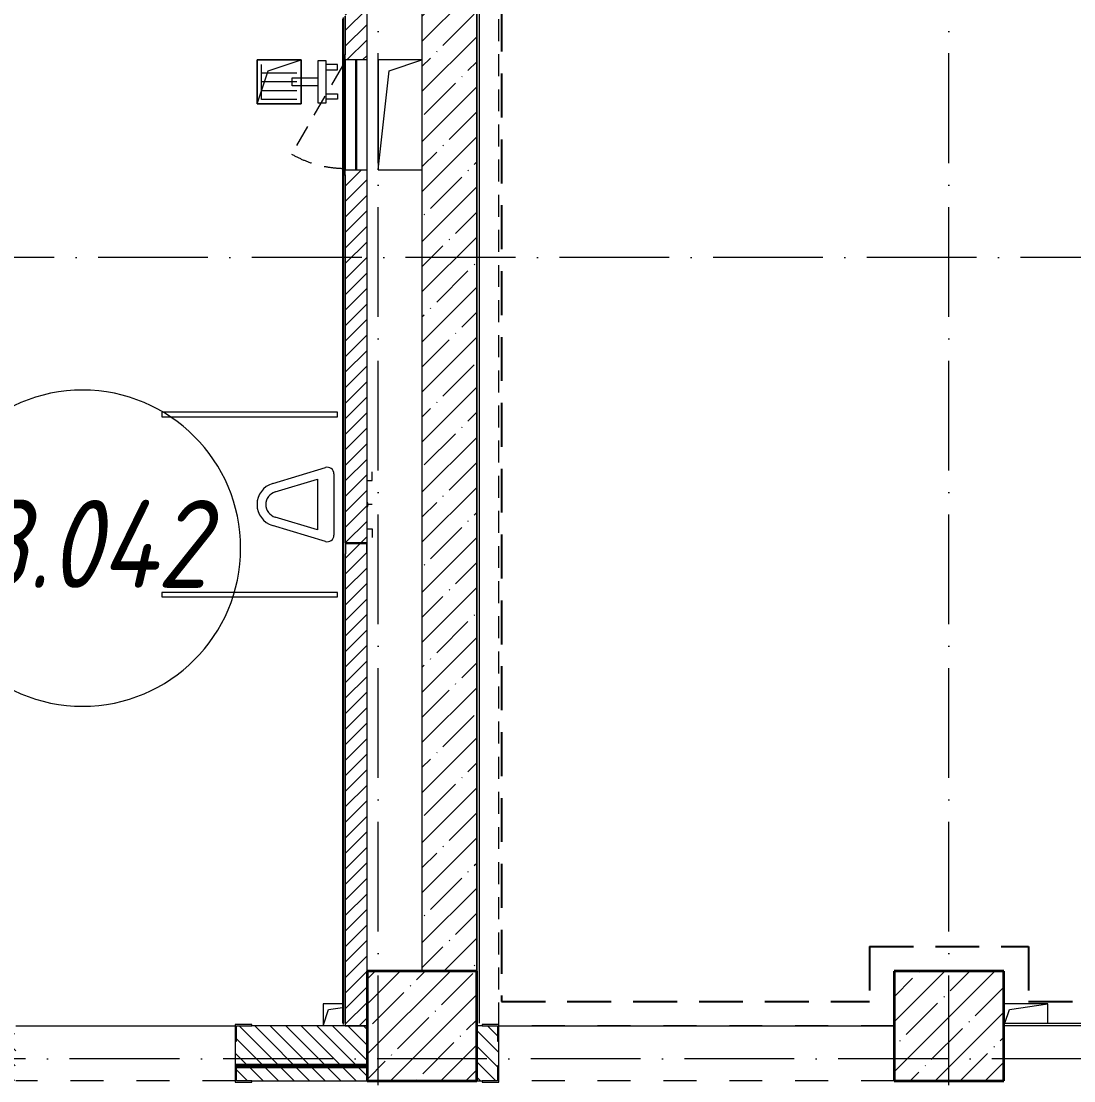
# Model space of a CAD drawing. Header units: millimetres. Extents: x -213536 to 1564669, y -45299 to 942238.
# Drawn here: x 582239 to 587032, y 425135 to 429962 of the extents above; entities that cross this region are included whole.
import ezdxf

# ---------------------------------------------------------------- set-up
doc = ezdxf.new("R2010")
doc.units = ezdxf.units.MM
for name, pattern in [('200_ШТРИХ_ш1п0_6_', [160, 100, -60]), ('50_200_ШТРИХ_1Т_ш5_п1_п1_', [700, 500, -100, 0, -100]), ('Штрих короткий', [300, 150, -150]), ('Штриховая _2 мм - 1 мм_', [300, 200, -100])]:
    doc.linetypes.add(name, pattern=pattern)
for name, color, linetype, lineweight in [('0-1', 7, 'Continuous', 5), ('0-2', 7, 'Continuous', 9), ('2.1) ПГП окна 2.8 м', 5, 'Continuous', 30), ('3) ЖБ 4м', 3, 'Continuous', 30), ('6) Мини окна 0.4 -', 10, 'Continuous', 30), ('Линии', 7, 'Continuous', 9), ('Линии-1', 7, '200_ШТРИХ_ш1п0_6_', 9), ('Марки помещений', 7, 'Continuous', 9), ('Несущие колонны', 7, 'Continuous', 9), ('Несущие колонны-1', 7, 'Continuous', 35), ('Обобщенные модели', 7, 'Continuous', 9), ('Общие ребра', 7, 'Continuous', 9), ('Окна', 7, 'Continuous', 9), ('Оси-2', 7, '50_200_ШТРИХ_1Т_ш5_п1_п1_', 9), ('Открывание в плане-2', 7, '200_ШТРИХ_ш1п0_6_', 9), ('Перемычка-1', 7, 'Штрих короткий', 9), ('Стены', 7, 'Continuous', 9), ('Стены-1', 7, 'Continuous', 13), ('Штриховка разреза-1', 7, 'Continuous', 9)]:
    doc.layers.add(name, color=color, linetype=linetype, lineweight=lineweight)
for name, color, linetype, lineweight, true_color in [('Сантехнические приборы-1', 7, 'Continuous', 9, 0xaaaaaa), ('СТ-1_1', 7, 'Штриховая _2 мм - 1 мм_', 90, 0x888888), ('Стены-2', 7, 'Continuous', 9, 0xaaaaaa)]:
    doc.layers.add(name, color=color, linetype=linetype, lineweight=lineweight, true_color=true_color)
doc.layers.get('0-2').off()
doc.styles.add('ISOCPEUR_I_2', font='isocpeui.ttf', dxfattribs={"width": 0.85, "height": 2.3})
pattern_1 = [(45, (0, 0), (-114.0493, 114.0493), []), (45, (114.05, 0), (-114.0493, 114.0493), [201.612, -40.322, 3.353, -36.97])]
pattern_2 = [(135, (0, 0), (-35.35534, -35.35534), [])]

# ---------------------------------------------------------------- blocks, each defined once
blk = doc.blocks.new('Ось 3 этаж')
at = {"layer": 'Оси-2'}
for p, q in [((447492.1, 423014.8), (447492.1, 477896.8)), ((450092.1, 423014.8), (450092.1, 477896.8)), ((535630.4, 428885.4), (428373.3, 428885.4)), ((536900.4, 425235.4), (428373.3, 425235.4))]:
    blk.add_line(p, q, dxfattribs=at)
blk = doc.blocks.new('BSC_Колонна _Прямоугольная - 500х500-V150-АИ2_03_План отделки стен 3-го этажа _Часть 2_')
at = {"layer": 'Несущие колонны'}
h = blk.add_hatch(dxfattribs=at)
h.set_pattern_fill('FP_140', color=256, style=0, pattern_type=2)
h.set_pattern_definition([(45, (-17000, -150), (-114.0493, 114.0493), []), (45, (-16885.95, -150), (-114.0493, 114.0493), [201.612, -40.322, 3.353, -36.97])])
h.paths.add_polyline_path([(-250, -250), (250, -250), (250, 250), (-250, 250)], flags=0)
at = {"layer": 'Несущие колонны-1'}
for p, q in [((250, 250), (-250, 250)), ((-250, 250), (-250, -250)), ((250, -250), (250, 250)), ((-250, -250), (250, -250))]:
    blk.add_line(p, q, dxfattribs=at)
blk = doc.blocks.new('Проем_Дверь_Прямоугольный - 1000х2700h_витражные проемы-30580810-АИ2_03_План отделки стен 3-го этажа _Часть 2_')
at = {"layer": 'Перемычка-1'}
for p, q in [((500, 115), (-500, 115)), ((500, -115), (-500, -115))]:
    blk.add_line(p, q, dxfattribs=at)
blk = doc.blocks.new('SND_2D_Писуар с инсталляцией - По умолчанию-V188-АИ2_03_План отделки стен 3-го этажа _Часть 2_')
at = {"layer": 'Сантехнические приборы-1'}
for p, q in [((-109.4, 125), (-149.4, 125)), ((-109.4, 101), (-109.4, 125)), ((0.6, 125), (0.6, 101)), ((110.6, 125), (150.6, 125)), ((110.6, 101), (110.6, 125)), ((-95.8, -328.7), (-168.3, -88.8)), ((-139.4, -50), (139.6, -50)), ((168.3, -88.7), (95.7, -328.9)), ((-115.6, -125), (115.6, -125)), ((-57.5, -317.2), (-115.6, -125)), ((115.6, -125), (57.4, -317.4))]:
    blk.add_line(p, q, dxfattribs=at)
for centre, radius, start, end in [((0.6, 87.5), 18.9, 90, 128.8672), ((0.6, 87.5), 18.9, 51.1328, 90), ((-139.6, -80), 30, 89.5744, 197.0001), ((139.6, -80), 30, 343.1882, 90), ((0, -300), 100, 196.6804, 343.1882), ((0, -300), 60, 196.6422, 343.1882)]:
    blk.add_arc(centre, radius, start, end, dxfattribs=at)
blk = doc.blocks.new('Проем_Дверь_Прямоугольный - 1800х2700h_оконные проемы-25805030-АИ2_03_План отделки стен 3-го этажа _Часть 2_')
at = {"layer": 'Перемычка-1'}
for p, q in [((900, 125), (-900, 125)), ((900, -125), (-900, -125))]:
    blk.add_line(p, q, dxfattribs=at)
blk = doc.blocks.new('Фахверк_СКБ_Уголок - 250_2700-27497298-АИ2_03_План отделки стен 3-го этажа _Часть 2_')
at = {"layer": 'Обобщенные модели'}
for p, q in [((200, 181), (125, 181)), ((125, 181), (125, 106)), ((131, 106), (131, 175)), ((131, 175), (200, 175)), ((200, 175), (200, 181)), ((125, 106), (131, 106)), ((131, -6), (125, -6)), ((125, -6), (125, -81)), ((131, -75), (131, -6)), ((125, -81), (200, -81)), ((200, -75), (131, -75)), ((200, -81), (200, -75))]:
    blk.add_line(p, q, dxfattribs=at)
blk = doc.blocks.new('Фахверк_СКБ_Уголок - 250_2700_1-27501432-АИ2_03_План отделки стен 3-го этажа _Часть 2_')
at = {"layer": 'Обобщенные модели'}
for p, q in [((200, 181), (125, 181)), ((125, 181), (125, 106)), ((131, 106), (131, 175)), ((131, 175), (200, 175)), ((200, 175), (200, 181)), ((125, 106), (131, 106)), ((131, -6), (125, -6)), ((125, -6), (125, -81)), ((131, -75), (131, -6)), ((125, -81), (200, -81)), ((200, -75), (131, -75)), ((200, -81), (200, -75))]:
    blk.add_line(p, q, dxfattribs=at)
blk = doc.blocks.new('154_Фахверк_СКБ_Швеллер - Тип_100_3960-28331862-АИ2_03_План отделки стен 3-го этажа _Часть 2_')
at = {"layer": 'Обобщенные модели'}
for p, q in [((175, 50), (125, 50)), ((125, 50), (125, -50)), ((175, 47), (175, 50)), ((128, 47), (175, 47)), ((128, -47), (128, 47)), ((175, -47), (128, -47)), ((175, -50), (175, -47)), ((125, -50), (175, -50))]:
    blk.add_line(p, q, dxfattribs=at)
blk = doc.blocks.new('AR_Отверстие Ниша - Лючок-32406110-АИ2_03_План отделки стен 3-го этажа _Часть 2_')
at = {"layer": 'Окна'}
for p, q in [((250, 50), (-250, 50)), ((-250, 50), (-250, -50)), ((250, -50), (250, 50)), ((-250, -50), (250, -50))]:
    blk.add_line(p, q, dxfattribs=at)
blk = doc.blocks.new('Л_Общий_Лючок - Лючок-29741375-АИ2_03_План отделки стен 3-го этажа _Часть 2_')
at = {"layer": 'Окна'}
for p, q in [((524, 6), (-24, 6)), ((-24, 6), (-24, 0)), ((-24, 0), (0, 0)), ((500, 0), (524, 0)), ((524, 6), (524, 0))]:
    blk.add_line(p, q, dxfattribs=at)
at = {"layer": 'Открывание в плане-2'}
blk.add_line((473.4, 11.9), (71.4, 244), dxfattribs=at)
blk.add_arc((494, 0), 488, 150, 178.594, dxfattribs=at)
blk = doc.blocks.new('AR_Отверстие прямоугольное _в плите_ - AR_Отверстие прямоугольное _в плите_-V209-АИ2_03_План отделки стен 3-го этажа _Часть 2_')
at = {"layer": 'Обобщенные модели'}
for p, q in [((100, 250), (-100, 250)), ((-100, 250), (-100, -250)), ((-50, 200), (100, 250)), ((-100, -250), (-50, 200)), ((-100, -250), (100, -250))]:
    blk.add_line(p, q, dxfattribs=at)
blk = doc.blocks.new('AR_Отверстие прямоугольное _в плите_ - AR_Отверстие прямоугольное _в плите_-30459207-АИ2_03_План отделки стен 3-го этажа _Часть 2_')
at = {"layer": 'Обобщенные модели'}
for p, q in [((100, 100), (-100, 100)), ((-100, 100), (-100, -100)), ((-50, 50), (100, 100)), ((100, -100), (100, 100)), ((-100, -100), (-50, 50)), ((-100, -100), (100, -100))]:
    blk.add_line(p, q, dxfattribs=at)
blk = doc.blocks.new('AR_Отверстие прямоугольное _в плите_ - AR_Отверстие прямоугольное _в плите_-V217-АИ2_03_План отделки стен 3-го этажа _Часть 2_')
at = {"layer": 'Обобщенные модели'}
for p, q in [((-11.9, 50), (-100, 50)), ((-100, 50), (-100, -50)), ((-100, -50), (-75, 25)), ((-75, 25), (-11.9, 34))]:
    blk.add_line(p, q, dxfattribs=at)
blk = doc.blocks.new('AR_Отверстие прямоугольное _в плите_ - AR_Отверстие прямоугольное _в плите_-30510712-АИ2_03_План отделки стен 3-го этажа _Часть 2_')
at = {"layer": 'Обобщенные модели'}
for p, q in [((100, 50), (-100, 50)), ((-75, 25), (100, 50)), ((100, -38), (100, 50)), ((-96, -38), (-75, 25))]:
    blk.add_line(p, q, dxfattribs=at)
blk = doc.blocks.new('АИ_2D_Кран настенный для ванны с душем - 2D_Кран настенный для ванны с душем-24839423-АИ2_03_План отделки стен 3-го этажа _Часть 2_')
at = {"layer": 'Сантехнические приборы-1'}
for p, q in [((-54.5, 0), (-79.1, 0)), ((-79.1, 0), (-79.1, -52.5)), ((-54.5, -52.5), (-54.5, 0)), ((54.5, -52.5), (54.5, 0)), ((54.5, 0), (79.1, 0)), ((79.1, 0), (79.1, -52.5)), ((-97.5, -87.5), (-97.5, -52.5)), ((-97.5, -52.5), (97.5, -52.5)), ((97.5, -87.5), (-97.5, -87.5)), ((-18.1, -205.8), (-18.1, -87.5)), ((18.1, -87.5), (18.1, -205.8)), ((97.5, -52.5), (97.5, -87.5)), ((18.1, -205.8), (-18.1, -205.8))]:
    blk.add_line(p, q, dxfattribs=at)
blk = doc.blocks.new('0125-Р-ОО-Ш2-АР-о_23_10_2024_rvt-1-АИ2_03_План отделки стен 3-го этажа _Часть 2_')
at = {"layer": 'Несущие колонны'}
h = blk.add_hatch(dxfattribs=at)
h.set_pattern_fill('FP_2', color=256, style=0, pattern_type=2)
h.set_pattern_definition(pattern_1)
h.paths.add_polyline_path([(19150, -100), (19650, -100), (19650, 400), (19150, 400)], flags=0)
at = {"layer": 'Штриховка разреза-1'}
h = blk.add_hatch(dxfattribs=at)
h.set_pattern_fill('FP_92', color=256, style=0, pattern_type=2)
h.set_pattern_definition([(45, (0, 0), (-35.35534, 35.35534), [])])
h.paths.add_polyline_path([(16650, 150), (16750, 150), (16750, 2300), (16747, 2300), (16747, 2347), (16653, 2347), (16653, 2300), (16650, 2300), (16650, 400)], flags=0)
h.paths.add_polyline_path([(16653, 2350), (16750, 2350), (16750, 4050), (16650, 4050), (16650, 2350)], flags=0)
h.paths.add_polyline_path([(16750, 4550), (16750, 6800), (16650, 6800), (16651, 4550), (16674, 4550)], flags=0)
h.paths.add_polyline_path([(16728.9, 7100), (16750, 7100), (16750, 7700), (16650, 7700), (16650, 7100)], flags=0)
h = blk.add_hatch(dxfattribs=at)
h.set_pattern_fill('FP_2', color=256, style=0, pattern_type=2)
h.set_pattern_definition(pattern_1)
h.paths.add_polyline_path([(17250, 400), (17250, 7400), (17000, 7400), (17000, 400)], flags=0)
h = blk.add_hatch(dxfattribs=at)
h.set_pattern_fill('FP_1', color=256, style=0, pattern_type=2)
h.set_pattern_definition(pattern_2)
h.paths.add_polyline_path([(16156, -100), (16750, -100), (16750, 150), (16156, 150), (16156, 81), (16150, 81), (16150, -31), (16156, -31)], flags=0)
h.paths.add_polyline_path([(15144, -100), (15144, -31), (15150, -31), (15150, 81), (15144, 81), (15144, 150), (13250, 150), (13250, -100), (15075, -100)], flags=0)
h = blk.add_hatch(dxfattribs=at)
h.set_pattern_fill('FP_1', color=256, style=0, pattern_type=2)
h.set_pattern_definition(pattern_2)
h.paths.add_polyline_path([(17344, -100), (17344, -31), (17350, -31), (17350, 81), (17344, 81), (17344, 150), (17250, 150), (17250, -100), (17275, -100)], flags=0)
at = {"layer": 'Линии'}
for p, q in [((16250, 4550), (16450, 4550)), ((16250, 4350), (16250, 4550)), ((16450, 4550), (16450, 4350)), ((16270, 4370), (16270, 4530)), ((16430, 4490), (16270, 4490)), ((16430, 4450), (16270, 4450)), ((16430, 4410), (16270, 4410)), ((16450, 4350), (16250, 4350)), ((16430, 4370), (16270, 4370))]:
    blk.add_line(p, q, dxfattribs=at)
at = {"layer": 'Линии-1'}
blk.add_line((17350, 156), (17350, 7288), dxfattribs=at)
at = {"layer": 'Несущие колонны-1'}
for p, q in [((19650, 400), (19150, 400)), ((19150, 400), (19150, -100)), ((19650, -100), (19650, 400)), ((19150, -100), (19650, -100))]:
    blk.add_line(p, q, dxfattribs=at)
at = {"layer": 'Общие ребра'}
for p, q in [((16225, -100), (16750, -100)), ((17250, -100), (17275, -100))]:
    blk.add_line(p, q, dxfattribs=at)
at = {"layer": 'Стены'}
for p, q in [((15150, 150), (16150, 150)), ((17350, 150), (19150, 150))]:
    blk.add_line(p, q, dxfattribs=at)
at = {"layer": 'Стены-1'}
for p, q in [((17000, 7400), (17000, 400)), ((17250, 400), (17250, 7400)), ((16750, 4550), (16750, 6800)), ((16650, 4750), (16650, 4574)), ((16650, 4026), (16650, 2350)), ((16750, 2350), (16750, 4050)), ((16650, 2300), (16650, 150)), ((16750, 400), (16750, 2300)), ((16750, 150), (16225, 150)), ((16650, 150), (16750, 150)), ((17275, 150), (17250, 150)), ((16150, 81), (16150, -31)), ((17350, -31), (17350, 81))]:
    blk.add_line(p, q, dxfattribs=at)
at = {"layer": 'Стены-2'}
for p, q in [((16615, 2945), (15815, 2945)), ((15815, 2945), (15815, 2925)), ((16615, 2925), (16615, 2945)), ((15815, 2925), (16615, 2925)), ((16615, 2125), (15815, 2125)), ((15815, 2125), (15815, 2105)), ((16615, 2105), (16615, 2125)), ((15815, 2105), (16615, 2105))]:
    blk.add_line(p, q, dxfattribs=at)
at = {"layer": '0-2'}
for name, p in [('AR_Отверстие прямоугольное _в плите_ - AR_Отверстие прямоугольное _в плите_-30459207-АИ2_03_План отделки стен 3-го этажа _Часть 2_', (16350, 4450)), ('AR_Отверстие прямоугольное _в плите_ - AR_Отверстие прямоугольное _в плите_-V209-АИ2_03_План отделки стен 3-го этажа _Часть 2_', (16900, 4300)), ('BSC_Колонна _Прямоугольная - 500х500-V150-АИ2_03_План отделки стен 3-го этажа _Часть 2_', (17000, 150)), ('AR_Отверстие прямоугольное _в плите_ - AR_Отверстие прямоугольное _в плите_-V217-АИ2_03_План отделки стен 3-го этажа _Часть 2_', (16650, 200)), ('AR_Отверстие прямоугольное _в плите_ - AR_Отверстие прямоугольное _в плите_-30510712-АИ2_03_План отделки стен 3-го этажа _Часть 2_', (19750, 200)), ('Фахверк_СКБ_Уголок - 250_2700-27497298-АИ2_03_План отделки стен 3-го этажа _Часть 2_', (16025, -25)), ('Проем_Дверь_Прямоугольный - 1800х2700h_оконные проемы-25805030-АИ2_03_План отделки стен 3-го этажа _Часть 2_', (18250, 25)), ('Проем_Дверь_Прямоугольный - 1000х2700h_витражные проемы-30580810-АИ2_03_План отделки стен 3-го этажа _Часть 2_', (15650, -215))]:
    blk.add_blockref(name, p, dxfattribs=at)
for name, p, rotation in [('Л_Общий_Лючок - Лючок-29741375-АИ2_03_План отделки стен 3-го этажа _Часть 2_', (16650, 4050), 89.99999999999967), ('АИ_2D_Кран настенный для ванны с душем - 2D_Кран настенный для ванны с душем-24839423-АИ2_03_План отделки стен 3-го этажа _Часть 2_', (16615, 4450), 269.9999999999978), ('AR_Отверстие Ниша - Лючок-32406110-АИ2_03_План отделки стен 3-го этажа _Часть 2_', (16700, 4300), 269.9999999999997), ('SND_2D_Писуар с инсталляцией - По умолчанию-V188-АИ2_03_План отделки стен 3-го этажа _Часть 2_', (16649, 2525), 270.0000000000006), ('154_Фахверк_СКБ_Швеллер - Тип_100_3960-28331862-АИ2_03_План отделки стен 3-го этажа _Часть 2_', (16700, 2475), 269.9999999999997), ('Фахверк_СКБ_Уголок - 250_2700_1-27501432-АИ2_03_План отделки стен 3-го этажа _Часть 2_', (17475, 75), 180)]:
    blk.add_blockref(name, p, dxfattribs=dict(at, rotation=rotation))
blk = doc.blocks.new('AI_Марка_Помещение_х1__Общий_E___ISO-2_1K_ - Номер-16210215-АИ2_03_План отделки стен 3-го этажа _Часть 2_')
at = {"layer": 'Марки помещений'}
for start, end in [(360, 180), (180, 360)]:
    blk.add_arc((0.039, 0.312), 2.4, start, end, dxfattribs=at)
blk = doc.blocks.new('3этНиз')
at = {"layer": 'Общие ребра'}
blk.add_line((447335.2, 425392.4), (447335.2, 429978.4), dxfattribs=at)
at = {"layer": 'СТ-1_1', "lineweight": 25}
for p, q in [((448054.1, 432423.4), (448054.1, 425497.4)), ((449730.1, 425747.4), (450454.1, 425747.4)), ((449730.1, 425747.4), (449730.1, 425497.4)), ((450454.1, 425747.4), (450454.1, 425497.4)), ((448054.1, 425497.4), (449730.1, 425497.4)), ((450454.1, 425497.4), (452730.1, 425497.4))]:
    blk.add_line(p, q, dxfattribs=at)
at = {"layer": 'Стены'}
for p, q in [((450342.1, 425397.4), (452830.1, 425397.4)), ((452830.1, 425385.4), (450342.1, 425385.4))]:
    blk.add_line(p, q, dxfattribs=at)
at = {"layer": 'Стены-1'}
for p, q in [((447942.1, 432535.4), (447942.1, 425635.4)), ((447954.1, 425397.4), (447954.1, 432523.4)), ((447330.2, 429973.4), (447330.2, 425397.4)), ((447342.2, 429785.4), (447342.2, 429985.4)), ((447342.2, 427585.4), (447342.2, 429285.4)), ((447342.2, 425397.4), (447342.2, 427535.4))]:
    blk.add_line(p, q, dxfattribs=at)
at = {"layer": '0-1'}
blk.add_blockref('0125-Р-ОО-Ш2-АР-о_23_10_2024_rvt-1-АИ2_03_План отделки стен 3-го этажа _Часть 2_', (430692.1, 425235.4), dxfattribs=at)
at = {"layer": 'Марки помещений', "color": 3, "xscale": 300, "yscale": 300, "zscale": 99.99999999999993}
blk.add_blockref('AI_Марка_Помещение_х1__Общий_E___ISO-2_1K_ - Номер-16210215-АИ2_03_План отделки стен 3-го этажа _Часть 2_', (446134.7, 427468), dxfattribs=at)
at = {"layer": 'Марки помещений', "color": 114, "true_color": 0x139b48, "insert": (445655.6, 427781), "char_height": 400, "width": 817.721, "attachment_point": 1, "style": 'ISOCPEUR_I_2'}
blk.add_mtext('3.042', dxfattribs=at)

msp = doc.modelspace()

# ---------------------------------------------------------------- linework, layer by layer
at = {"layer": '2.1) ПГП окна 2.8 м', "color": 2, "lineweight": 60}
msp.add_lwpolyline([(583213.9, 425204.4), (583813.9, 425204.4)], dxfattribs=at)
at = {"layer": '6) Мини окна 0.4 -', "color": 2}
msp.add_lwpolyline([(583763.9, 429285.4), (583763.9, 429785.4)], dxfattribs=at)

# ---------------------------------------------------------------- block references
at = {"color": 5, "lineweight": 30}
msp.add_blockref('Ось 3 этаж', (136371.8, 0), dxfattribs=at)
at = {"layer": '3) ЖБ 4м'}
msp.add_blockref('3этНиз', (136371.8, 0), dxfattribs=at)

# ---------------------------------------------------------------- texts
at = {"layer": 'Марки помещений', "color": 114, "true_color": 0x139b48, "insert": (582028.3, 427780.9), "char_height": 400, "width": 817.721, "attachment_point": 1, "style": 'ISOCPEUR_I_2'}
msp.add_mtext('3.042', dxfattribs=at)

doc.saveas('drawing.dxf')
